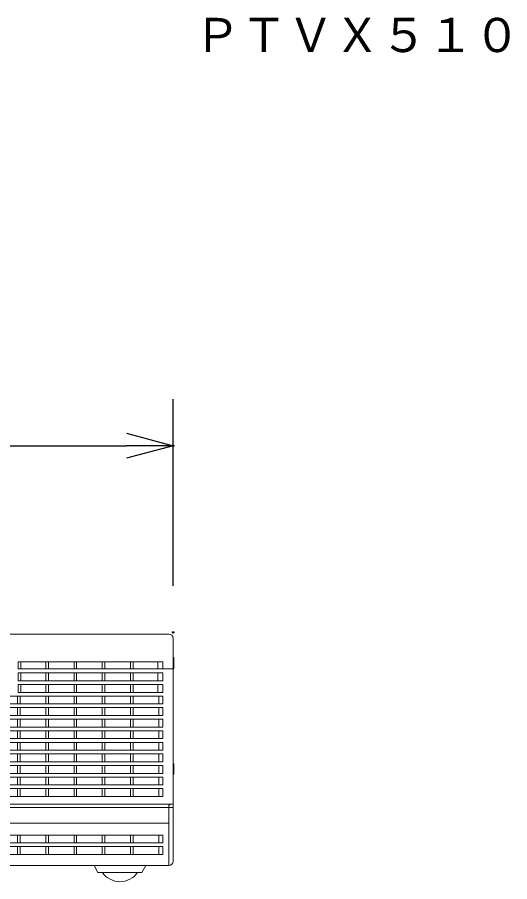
# Model space of a CAD drawing. Units: millimetres, scale not verified. Extents: x -62 to 63, y -56 to 57.
# Drawn here: x 39.06 to 60.18, y 11.38 to 48.44 of the extents above; entities that cross this region are included whole.
import ezdxf
from ezdxf.enums import TextEntityAlignment as Align

# ---------------------------------------------------------------- set-up
doc = ezdxf.new("R2010")
doc.units = ezdxf.units.MM
doc.header["$LTSCALE"] = 0.125
doc.header["$PDMODE"] = 32
doc.header["$PDSIZE"] = 0.0625
for name, color, linetype in [('0-0_0', 7, 'Continuous'), ('0-2_TOUROKU', 7, 'Continuous'), ('0-3_DEFPOINTS', 7, 'Continuous'), ('0-6_SUNPO', 7, 'Continuous')]:
    doc.layers.add(name, color=color, linetype=linetype)
doc.layers.add('0-5_GAIKEI', color=7, linetype='Continuous', lineweight=18)
doc.styles.add('ＭＳ ゴシック', font='')
doc.styles.get('ＭＳ ゴシック').set_extended_font_data('MS Gothic')

# ---------------------------------------------------------------- blocks, each defined once
blk = doc.blocks.new('_OPEN30')
at = {"layer": '0-0_0'}
blk.add_line((0, 0), (-1, 0), dxfattribs=at)
blk.add_lwpolyline([(-1, 0.26795), (0, 0), (-1, -0.26795)], dxfattribs=at)
blk = doc.blocks.new('D4')
at = {"layer": '0-3_DEFPOINTS'}
for p in [(46.4595, 31.9112), (15.9595, 23.9112), (46.4595, 23.9112)]:
    blk.add_point(p, dxfattribs=at)
at = {"layer": '0-6_SUNPO'}
for p, q in [((15.9595, 25.9112), (15.9595, 33.9112)), ((46.4595, 25.9112), (46.4595, 33.9112)), ((17.9595, 31.9112), (44.4595, 31.9112))]:
    blk.add_line(p, q, dxfattribs=at)
at = {"layer": '0-6_SUNPO', "xscale": 2, "yscale": 2, "rotation": 180}
blk.add_blockref('_OPEN30', (15.9595, 31.9112), dxfattribs=at)
at = {"layer": '0-6_SUNPO', "xscale": 2, "yscale": 2}
blk.add_blockref('_OPEN30', (46.4595, 31.9112), dxfattribs=at)
at = {"layer": '0-6_SUNPO', "style": 'ＭＳ ゴシック'}
blk.add_text('305', height=1.833, dxfattribs=at).set_placement((29.3345, 32.4112), align=Align.BOTTOM_LEFT)

msp = doc.modelspace()

# ---------------------------------------------------------------- linework, layer by layer
at = {"layer": '0-5_GAIKEI'}
for p, q in [((15.4259, 22.0017), (45.5686, 22.0017)), ((45.7472, 21.8429), (45.7461, 21.8429)), ((45.7472, 21.8429), (45.7472, 12.2572)), ((45.307, 20.8109), (39.0938, 20.8109)), ((39.0938, 20.5033), (39.0938, 20.8109)), ((39.2129, 20.5033), (39.2129, 20.8109)), ((40.2846, 20.8109), (40.2846, 20.5035)), ((40.3937, 20.8109), (40.3937, 20.5035)), ((41.4952, 20.8109), (41.4952, 20.5037)), ((41.6043, 20.8109), (41.6043, 20.5037)), ((42.7058, 20.8109), (42.7058, 20.5039)), ((42.815, 20.8109), (42.815, 20.5039)), ((43.9164, 20.8109), (43.9164, 20.5041)), ((44.0256, 20.8109), (44.0256, 20.5041)), ((45.0973, 20.5043), (45.0973, 20.8109)), ((45.307, 20.5043), (45.307, 20.8109)), ((39.0938, 20.5033), (45.307, 20.5043)), ((45.3092, 20.3346), (39.0938, 20.3346)), ((39.0938, 19.9972), (39.0938, 20.3346)), ((39.2129, 19.9972), (39.2129, 20.3346)), ((40.2846, 20.3346), (40.2846, 19.9972)), ((40.3937, 20.3346), (40.3937, 19.9972)), ((41.4952, 20.3346), (41.4952, 19.9972)), ((41.6043, 20.3346), (41.6043, 19.9972)), ((42.7058, 20.3346), (42.7058, 19.9972)), ((42.815, 20.3346), (42.815, 19.9972)), ((43.9164, 20.3346), (43.9164, 19.9972)), ((44.0256, 20.3346), (44.0256, 19.9972)), ((45.0973, 19.9972), (45.0973, 20.3346)), ((45.307, 19.9972), (45.307, 20.3346)), ((39.0938, 19.9972), (45.3092, 19.9972)), ((45.3092, 19.8384), (39.0938, 19.8384)), ((39.0938, 19.501), (39.0938, 19.8384)), ((39.2129, 19.501), (39.2129, 19.8384)), ((40.2846, 19.8384), (40.2846, 19.501)), ((40.3937, 19.8384), (40.3937, 19.501)), ((41.4952, 19.8384), (41.4952, 19.501)), ((41.6043, 19.8384), (41.6043, 19.501)), ((42.7058, 19.8384), (42.7058, 19.501)), ((42.815, 19.8384), (42.815, 19.501)), ((43.9164, 19.8384), (43.9164, 19.501)), ((44.0256, 19.8384), (44.0256, 19.501)), ((45.0973, 19.501), (45.0973, 19.8384)), ((45.307, 19.501), (45.307, 19.8384)), ((45.3092, 19.3423), (19.6311, 19.3423)), ((39.074, 19.3423), (39.074, 19.0105)), ((39.0938, 19.501), (45.3092, 19.501)), ((39.1831, 19.3423), (39.1831, 19.0105)), ((40.2846, 19.3423), (40.2846, 19.0105)), ((40.3937, 19.3423), (40.3937, 19.0105)), ((41.4952, 19.3423), (41.4952, 19.0105)), ((41.6043, 19.3423), (41.6043, 19.0105)), ((42.7058, 19.3423), (42.7058, 19.0105)), ((42.815, 19.3423), (42.815, 19.0105)), ((43.9164, 19.3423), (43.9164, 19.0105)), ((44.0256, 19.3423), (44.0256, 19.0105)), ((45.127, 19.3423), (45.127, 19.0105)), ((45.3092, 19.3423), (45.3092, 19.0049)), ((19.6311, 19.0049), (45.3092, 19.0049)), ((45.3092, 18.8461), (19.6311, 18.8461)), ((39.074, 18.8461), (39.074, 18.5144)), ((39.1831, 18.8461), (39.1831, 18.5144)), ((40.2846, 18.8461), (40.2846, 18.5144)), ((40.3937, 18.8461), (40.3937, 18.5144)), ((41.4952, 18.8461), (41.4952, 18.5144)), ((41.6043, 18.8461), (41.6043, 18.5144)), ((42.7058, 18.8461), (42.7058, 18.5144)), ((42.815, 18.8461), (42.815, 18.5144)), ((43.9164, 18.8461), (43.9164, 18.5144)), ((44.0256, 18.8461), (44.0256, 18.5144)), ((45.127, 18.8461), (45.127, 18.5144)), ((45.3092, 18.8461), (45.3092, 18.5087)), ((19.6311, 18.5087), (45.3092, 18.5087)), ((45.3092, 18.35), (19.6311, 18.35)), ((39.074, 18.35), (39.074, 18.0182)), ((39.1831, 18.35), (39.1831, 18.0182)), ((40.2846, 18.35), (40.2846, 18.0182)), ((40.3937, 18.35), (40.3937, 18.0182)), ((41.4952, 18.35), (41.4952, 18.0182)), ((41.6043, 18.35), (41.6043, 18.0182)), ((42.7058, 18.35), (42.7058, 18.0182)), ((42.815, 18.35), (42.815, 18.0182)), ((43.9164, 18.35), (43.9164, 18.0182)), ((44.0256, 18.35), (44.0256, 18.0182)), ((45.127, 18.35), (45.127, 18.0182)), ((45.3092, 18.35), (45.3092, 18.0126)), ((19.6311, 18.0126), (45.3092, 18.0126)), ((45.3092, 17.8538), (19.6311, 17.8538)), ((39.074, 17.8538), (39.074, 17.5221)), ((39.1831, 17.8538), (39.1831, 17.5221)), ((40.2846, 17.8538), (40.2846, 17.5221)), ((40.3937, 17.8538), (40.3937, 17.5221)), ((41.4952, 17.8538), (41.4952, 17.5221)), ((41.6043, 17.8538), (41.6043, 17.5221)), ((42.7058, 17.8538), (42.7058, 17.5221)), ((42.815, 17.8538), (42.815, 17.5221)), ((43.9164, 17.8538), (43.9164, 17.5221)), ((44.0256, 17.8538), (44.0256, 17.5221)), ((45.127, 17.8538), (45.127, 17.5221)), ((45.3092, 17.8538), (45.3092, 17.5164)), ((19.6311, 17.5164), (45.3092, 17.5164)), ((45.3092, 17.3577), (19.6311, 17.3577)), ((39.074, 17.3577), (39.074, 17.0259)), ((39.1831, 17.3577), (39.1831, 17.0259)), ((40.2846, 17.3577), (40.2846, 17.0259)), ((40.3937, 17.3577), (40.3937, 17.0259)), ((41.4952, 17.3577), (41.4952, 17.0259)), ((41.6043, 17.3577), (41.6043, 17.0259)), ((42.7058, 17.3577), (42.7058, 17.0259)), ((42.815, 17.3577), (42.815, 17.0259)), ((43.9164, 17.3577), (43.9164, 17.0259)), ((44.0256, 17.3577), (44.0256, 17.0259)), ((45.127, 17.3577), (45.127, 17.0259)), ((45.3092, 17.3577), (45.3092, 17.0203)), ((19.6311, 17.0203), (45.3092, 17.0203)), ((45.3092, 16.8615), (19.6311, 16.8615)), ((39.074, 16.8615), (39.074, 16.5297)), ((39.1831, 16.8615), (39.1831, 16.5297)), ((40.2846, 16.8615), (40.2846, 16.5297)), ((40.3937, 16.8615), (40.3937, 16.5297)), ((41.4952, 16.8615), (41.4952, 16.5297)), ((41.6043, 16.8615), (41.6043, 16.5297)), ((42.7058, 16.8615), (42.7058, 16.5297)), ((42.815, 16.8615), (42.815, 16.5297)), ((43.9164, 16.8615), (43.9164, 16.5297)), ((44.0256, 16.8615), (44.0256, 16.5297)), ((45.127, 16.8615), (45.127, 16.5297)), ((45.3092, 16.8615), (45.3092, 16.5241)), ((19.6311, 16.5241), (45.3092, 16.5241)), ((45.3092, 16.3653), (19.6311, 16.3653)), ((39.074, 16.3653), (39.074, 16.0336)), ((39.1831, 16.3653), (39.1831, 16.0336)), ((40.2846, 16.3653), (40.2846, 16.0336)), ((40.3937, 16.3653), (40.3937, 16.0336)), ((41.4952, 16.3653), (41.4952, 16.0336)), ((41.6043, 16.3653), (41.6043, 16.0336)), ((42.7058, 16.3653), (42.7058, 16.0336)), ((42.815, 16.3653), (42.815, 16.0336)), ((43.9164, 16.3653), (43.9164, 16.0336)), ((44.0256, 16.3653), (44.0256, 16.0336)), ((45.127, 16.3653), (45.127, 16.0336)), ((45.3092, 16.3653), (45.3092, 16.028)), ((19.6311, 16.028), (45.3092, 16.028)), ((45.3092, 15.8692), (19.6311, 15.8692)), ((39.074, 15.8692), (39.074, 15.5374)), ((39.1831, 15.8692), (39.1831, 15.5374)), ((40.2846, 15.8692), (40.2846, 15.5374)), ((40.3937, 15.8692), (40.3937, 15.5374)), ((41.4952, 15.8692), (41.4952, 15.5374)), ((41.6043, 15.8692), (41.6043, 15.5374)), ((42.7058, 15.8692), (42.7058, 15.5374)), ((42.815, 15.8692), (42.815, 15.5374)), ((43.9164, 15.8692), (43.9164, 15.5374)), ((44.0256, 15.8692), (44.0256, 15.5374)), ((45.127, 15.8692), (45.127, 15.5374)), ((45.3092, 15.8692), (45.3092, 15.5318)), ((19.6311, 15.5318), (45.3092, 15.5318)), ((45.3092, 15.373), (19.6311, 15.373)), ((39.074, 15.373), (39.074, 15.0413)), ((39.1831, 15.373), (39.1831, 15.0413)), ((40.2846, 15.373), (40.2846, 15.0413)), ((40.3937, 15.373), (40.3937, 15.0413)), ((41.4952, 15.373), (41.4952, 15.0413)), ((41.6043, 15.373), (41.6043, 15.0413)), ((42.7058, 15.373), (42.7058, 15.0413)), ((42.815, 15.373), (42.815, 15.0413)), ((43.9164, 15.373), (43.9164, 15.0413)), ((44.0256, 15.373), (44.0256, 15.0413)), ((45.127, 15.373), (45.127, 15.0413)), ((45.3092, 15.373), (45.3092, 15.0356)), ((19.6311, 15.0356), (45.3092, 15.0356)), ((45.3092, 13.3845), (19.6311, 13.3845)), ((39.074, 13.3845), (39.074, 13.0528)), ((39.1831, 13.3845), (39.1831, 13.0528)), ((40.2846, 13.3845), (40.2846, 13.0528)), ((40.3937, 13.3845), (40.3937, 13.0528)), ((41.4952, 13.3845), (41.4952, 13.0528)), ((41.6043, 13.3845), (41.6043, 13.0528)), ((42.7058, 13.3845), (42.7058, 13.0528)), ((42.815, 13.3845), (42.815, 13.0528)), ((43.9164, 13.3845), (43.9164, 13.0528)), ((44.0256, 13.3845), (44.0256, 13.0528)), ((45.127, 13.3845), (45.127, 13.0528)), ((45.3092, 13.3845), (45.3092, 13.0471)), ((19.6311, 13.0471), (45.3092, 13.0471)), ((45.3092, 12.8884), (19.6311, 12.8884)), ((39.074, 12.8884), (39.074, 12.5566)), ((39.1831, 12.8884), (39.1831, 12.5566)), ((40.2846, 12.8884), (40.2846, 12.5566)), ((40.3937, 12.8884), (40.3937, 12.5566)), ((41.4952, 12.8884), (41.4952, 12.5566)), ((41.6043, 12.8884), (41.6043, 12.5566)), ((42.7058, 12.8884), (42.7058, 12.5566)), ((42.815, 12.8884), (42.815, 12.5566)), ((43.9164, 12.8884), (43.9164, 12.5566)), ((44.0256, 12.8884), (44.0256, 12.5566)), ((45.127, 12.8884), (45.127, 12.5566)), ((45.3092, 12.8884), (45.3092, 12.551)), ((19.6311, 12.551), (45.3092, 12.551)), ((18.4747, 12.0786), (45.5686, 12.0786))]:
    msp.add_line(p, q, dxfattribs=at)
at = {"layer": '0-5_GAIKEI', "color": 1}
for p, q in [((45.7472, 20.9994), (45.777, 20.9994)), ((45.777, 20.9994), (45.777, 20.5033)), ((45.7472, 20.5132), (45.3092, 20.5132)), ((45.7472, 20.7514), (45.777, 20.7514)), ((45.7472, 20.5033), (45.777, 20.5033)), ((45.7472, 16.4348), (45.777, 16.4348)), ((45.777, 16.4348), (45.777, 15.9883)), ((45.7472, 16.1768), (45.777, 16.1768)), ((45.7472, 15.9883), (45.777, 15.9883)), ((45.7472, 14.7082), (15.4259, 14.7082)), ((17.986, 14.5593), (45.7472, 14.5593)), ((45.5686, 14.6586), (45.5686, 12.0786)), ((45.5773, 14.7085), (45.579, 14.6586)), ((45.6071, 14.7082), (45.6088, 14.6586)), ((45.5686, 13.8946), (18.3244, 13.8946)), ((42.3535, 12.0786), (42.5222, 11.7809)), ((44.5763, 12.0786), (44.4076, 11.7809)), ((44.4076, 11.7809), (42.5222, 11.7809))]:
    msp.add_line(p, q, dxfattribs=at)
at = {"layer": '0-5_GAIKEI'}
for centre, start, end in [((45.5686, 21.823), 0, 90), ((45.5686, 12.2572), 270, 0)]:
    msp.add_arc(centre, 0.1786, start, end, dxfattribs=at)
at = {"layer": '0-5_GAIKEI', "color": 1}
msp.add_arc((43.4649, 12.3011), 0.9172, 214.64964, 325.35036, dxfattribs=at)

# ---------------------------------------------------------------- block references
at = {"layer": '0-6_SUNPO'}
msp.add_blockref('D4', (-0.7122, -1.8399), dxfattribs=at)

# ---------------------------------------------------------------- texts
at = {"layer": '0-2_TOUROKU', "style": 'ＭＳ ゴシック'}
msp.add_text('ＰＴＶＸ５１０', height=1.466, dxfattribs=at).set_placement((46.6438, 46.5096), align=Align.BOTTOM_LEFT)

doc.saveas('drawing.dxf')
